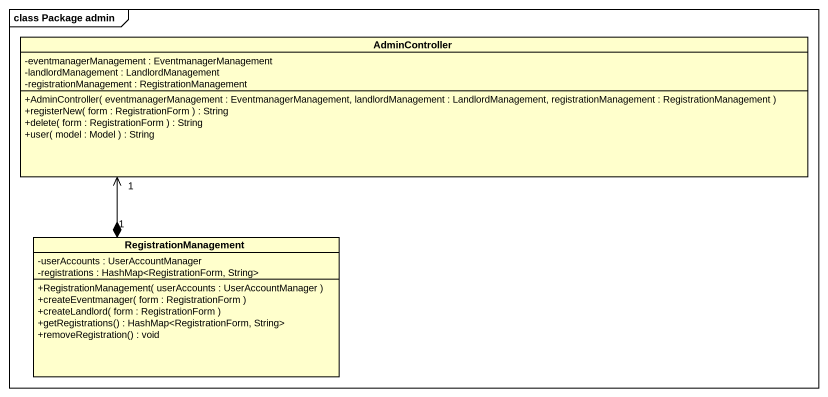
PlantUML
@startuml
mainframe class Package admin
hide circle
hide empty members
skinparam classAttributeIconSize 0
class AdminController {
  -eventmanagerManagement : EventmanagerManagement
  -landlordManagement : LandlordManagement
  -registrationManagement : RegistrationManagement
  +AdminController( eventmanagerManagement : EventmanagerManagement, landlordManagement : LandlordManagement, registrationManagement : RegistrationManagement )
  +registerNew( form : RegistrationForm ) : String
  +delete( form : RegistrationForm ) : String
  +user( model : Model ) : String
}
class RegistrationManagement {
  -userAccounts : UserAccountManager
  -registrations : HashMap<RegistrationForm, String>
  +RegistrationManagement( userAccounts : UserAccountManager )
  +createEventmanager( form : RegistrationForm )
  +createLandlord( form : RegistrationForm )
  +getRegistrations() : HashMap<RegistrationForm, String>
  +removeRegistration() : void
}
RegistrationManagement "1" *-up-> "1" AdminController
@enduml
